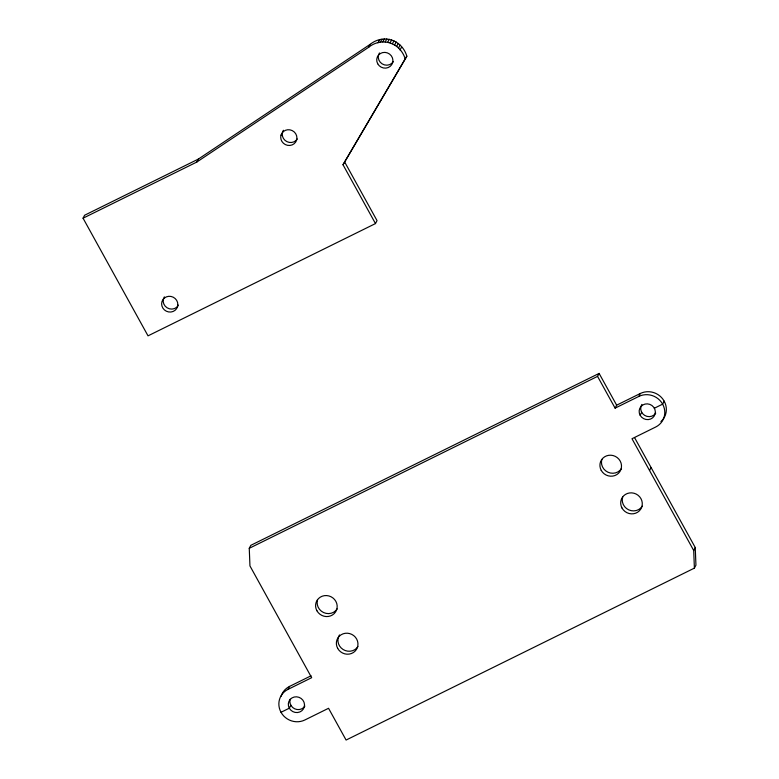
<?xml version="1.0" encoding="UTF-8"?>
<svg xmlns="http://www.w3.org/2000/svg" width="779" height="779" viewBox="0 0 779 779"><rect width="100%" height="100%" fill="white"/><g stroke="black" fill="none" stroke-linecap="round" stroke-linejoin="round"><path stroke-width="1.17" d="M83.061 218.198L84.609 215.238L198.333 159.101L370.161 44.345C383.619 33.565 401.974 39.885 406.842 56.176L343.003 164.749L375.478 223.573L148.02 335.846L83.061 218.198L196.795 162.061L368.613 47.305C382.07 36.525 400.425 42.845 405.294 59.136M196.795 162.061L198.333 159.101M368.613 47.305L370.161 44.345M377.961 42.864L379.509 39.904M380.318 42.241L381.866 39.281M382.762 41.92L384.3 38.96M385.225 41.91L386.774 38.95M387.699 42.212L389.237 39.252M390.113 42.826L391.652 39.875M392.431 43.741L393.979 40.79M394.632 44.939L396.18 41.978M396.657 46.399L398.205 43.439M398.478 48.094L400.026 45.133M400.065 50.002L401.613 47.042M343.003 164.749L406.842 56.176M375.478 223.573L377.026 220.613L344.552 161.789M634.71 437.886L695.248 547.54L695.939 565.164L694.391 568.125L346.09 740.05L328.553 708.286L304.862 719.981A17.742 16.895 27.6 0 1 281.015 712.288A17.742 16.895 27.6 0 1 287.967 689.396L311.668 677.691L249.952 565.924L249.261 548.299L250.809 545.339L599.109 373.414L616.647 405.177L615.098 408.138L597.561 376.374L599.109 373.414M287.967 689.396L289.515 686.435L311.055 675.802M290.849 705.238L289.311 708.199L281.015 712.288M615.098 408.138L638.799 396.443L640.338 393.483A17.742 16.895 27.6 0 1 662.958 399.247A17.742 16.895 27.6 0 1 660.933 421.585M640.134 415.246A8.189 7.8 27.6 0 1 647.417 403.873A8.189 7.8 27.6 0 1 654.175 416.093A8.189 7.8 27.6 0 1 640.134 415.246L641.682 412.286M664.185 401.175L662.637 404.135A17.742 16.895 27.6 0 1 655.684 427.028L631.993 438.733L693.709 550.5L694.391 568.125M649.53 470.497L651.078 467.536M693.709 550.5L695.248 547.54M249.261 548.299L597.561 376.374M616.647 405.177L640.338 393.483M654.35 408.225L662.637 404.135A17.742 16.895 27.6 0 0 638.799 396.443M297.286 138.993A8.189 7.8 27.6 0 1 282.251 134.144L282.582 132.128A8.189 7.8 27.6 0 1 283.429 130.278M178.206 305.572A8.189 7.8 27.6 0 1 167.066 307.783A8.189 7.8 27.6 0 1 164.35 296.857M393.288 61.668A8.189 7.8 27.6 0 1 382.148 63.878A8.189 7.8 27.6 0 1 379.431 52.953M357.951 646.56A10.916 10.4 27.6 0 1 343.101 649.501A10.916 10.4 27.6 0 1 339.478 634.934M337.171 608.905A10.916 10.4 27.6 0 1 323.567 612.537A10.916 10.4 27.6 0 1 317.55 599.752M621.486 468.559A10.916 10.4 27.6 0 1 607.893 472.191A10.916 10.4 27.6 0 1 601.875 459.396M642.276 506.204A10.916 10.4 27.6 0 1 628.682 509.836A10.916 10.4 27.6 0 1 622.664 497.051M304.891 706.086A8.189 7.8 27.6 0 1 290.178 699.221M281.102 696.29A17.742 16.895 27.6 0 1 289.515 686.435M655.714 413.143A8.189 7.8 27.6 0 1 644.584 415.343A8.189 7.8 27.6 0 1 641.857 404.418M177.836 304.667L177.515 306.683A8.189 7.8 27.6 0 1 164.379 309.886A8.189 7.8 27.6 0 1 166.463 296.838A8.189 7.8 27.6 0 1 177.836 304.667M281.034 135.088L280.713 137.104A8.189 7.8 27.6 0 0 292.076 144.933A8.189 7.8 27.6 0 0 294.16 131.885A8.189 7.8 27.6 0 0 281.034 135.088M377.708 63.771A8.189 7.8 27.6 0 0 391.74 64.628A8.189 7.8 27.6 0 0 384.992 52.397A8.189 7.8 27.6 0 0 377.708 63.771M601.232 470.38A10.916 10.4 27.6 0 0 619.948 471.519A10.916 10.4 27.6 0 0 610.94 455.218A10.916 10.4 27.6 0 0 601.232 470.38M622.012 508.035A10.916 10.4 27.6 0 0 640.727 509.164A10.916 10.4 27.6 0 0 631.73 492.864A10.916 10.4 27.6 0 0 622.012 508.035M337.687 648.381A10.916 10.4 27.6 0 0 356.402 649.511A10.916 10.4 27.6 0 0 347.405 633.21A10.916 10.4 27.6 0 0 337.687 648.381M316.907 610.736A10.916 10.4 27.6 0 0 335.622 611.866A10.916 10.4 27.6 0 0 326.615 595.565A10.916 10.4 27.6 0 0 316.907 610.736M289.311 708.199A8.189 7.8 27.6 0 0 303.343 709.046A8.189 7.8 27.6 0 0 296.595 696.816A8.189 7.8 27.6 0 0 289.311 708.199"/></g></svg>
